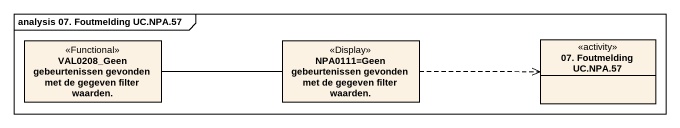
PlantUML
@startuml
mainframe analysis 07. Foutmelding UC.NPA.57
hide circle
hide empty members
class "VAL0208_Geen gebeurtenissen gevonden met de gegeven filter waarden." as VAL0208_Geen_gebeurtenissen <<Functional>>
class "NPA0111=Geen gebeurtenissen gevonden met de gegeven filter waarden." as NPA0111_Geen_gebeurtenissen <<Display>>
class "07. Foutmelding UC.NPA.57" as c07_Foutmelding_UC_NPA_57 <<activity>>
VAL0208_Geen_gebeurtenissen -right- NPA0111_Geen_gebeurtenissen
NPA0111_Geen_gebeurtenissen .right.> c07_Foutmelding_UC_NPA_57
@enduml
